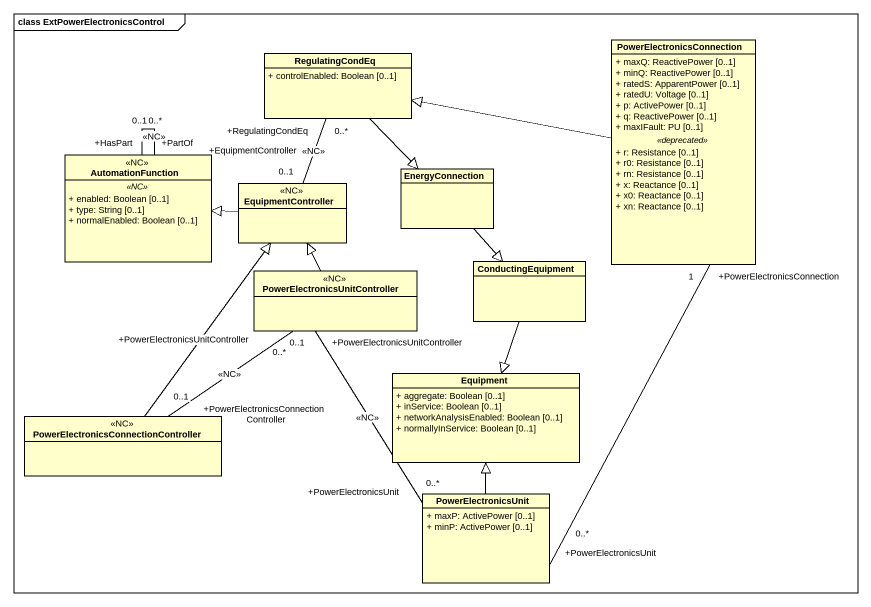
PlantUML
@startuml
mainframe class ExtPowerElectronicsControl
hide circle
hide empty members
skinparam classAttributeIconSize 0
class RegulatingCondEq {
  + controlEnabled: Boolean [0..1]
}
class PowerElectronicsConnection {
  + maxQ: ReactivePower [0..1]
  + minQ: ReactivePower [0..1]
  + ratedS: ApparentPower [0..1]
  + ratedU: Voltage [0..1]
  + p: ActivePower [0..1]
  + q: ReactivePower [0..1]
  + maxIFault: PU [0..1]
  .. <<deprecated>> ..
  + r: Resistance [0..1]
  + r0: Resistance [0..1]
  + rn: Resistance [0..1]
  + x: Reactance [0..1]
  + x0: Reactance [0..1]
  + xn: Reactance [0..1]
}
class AutomationFunction <<NC>> {
  .. <<NC>> ..
  + enabled: Boolean [0..1]
  + type: String [0..1]
  + normalEnabled: Boolean [0..1]
}
class EnergyConnection
class EquipmentController <<NC>>
class "PowerElectronicsUnitController" as PowerElectronicsUnitControll <<NC>>
class ConductingEquipment
class Equipment {
  + aggregate: Boolean [0..1]
  + inService: Boolean [0..1]
  + networkAnalysisEnabled: Boolean [0..1]
  + normallyInService: Boolean [0..1]
}
class "PowerElectronicsConnectionController" as PowerElectronicsConnectionCo <<NC>>
class PowerElectronicsUnit {
  + maxP: ActivePower [0..1]
  + minP: ActivePower [0..1]
}
RegulatingCondEq --|> EnergyConnection
PowerElectronicsConnection -left-|> RegulatingCondEq
PowerElectronicsConnection "+PowerElectronicsConnection\n1" -- "+PowerElectronicsUnit\n0..*" PowerElectronicsUnit
AutomationFunction "+PartOf\n0..1" -- "+HasPart\n0..*" AutomationFunction : <<NC>>
EnergyConnection --|> ConductingEquipment
EquipmentController "+EquipmentController\n0..1" -up- "+RegulatingCondEq\n0..*" RegulatingCondEq : <<NC>>
EquipmentController -left-|> AutomationFunction
PowerElectronicsUnitControll -up-|> EquipmentController
PowerElectronicsUnitControll "+PowerElectronicsUnitController\n0..1" -- "+PowerElectronicsUnit\n0..*" PowerElectronicsUnit : <<NC>>
ConductingEquipment --|> Equipment
PowerElectronicsConnectionCo -up-|> EquipmentController
PowerElectronicsConnectionCo "+PowerElectronicsConnectionController\n0..1" -up- "+PowerElectronicsUnitController\n0..*" PowerElectronicsUnitControll : <<NC>>
PowerElectronicsUnit -up-|> Equipment
@enduml
